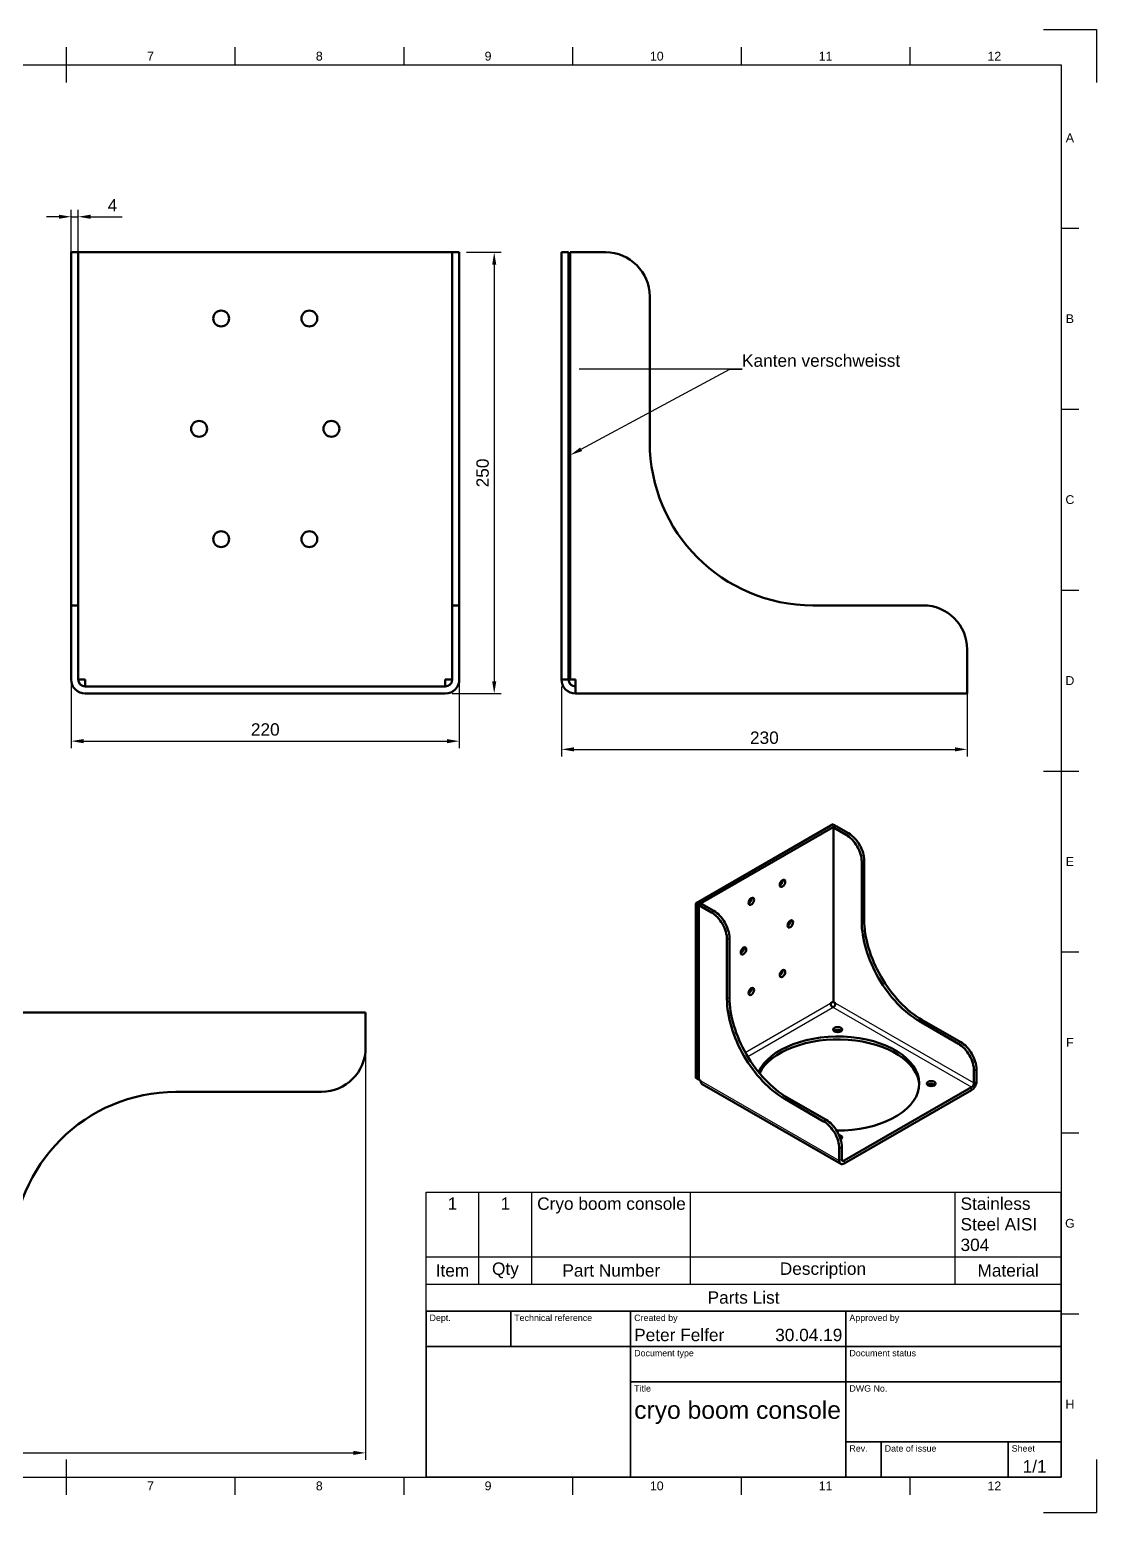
# Model space of a CAD drawing. Header units: millimetres. Extents: x 0 to 594, y 0 to 420.
# Drawn here: x 291.7 to 594, y 0 to 420 of the extents above; entities that cross this region are included whole.
import ezdxf
from ezdxf import colors
from ezdxf.entities.mleader import LeaderData, LeaderLine
from ezdxf.enums import TextEntityAlignment as Align
from ezdxf.math import Vec2, Vec3

# ---------------------------------------------------------------- set-up
doc = ezdxf.new("R2010")
doc.units = ezdxf.units.MM
doc.header["$LTSCALE"] = 0.75
for name, color, linetype, lineweight in [('Border', 7, 'Continuous', 25), ('FD_Dimensions', 7, 'Continuous', 25), ('Leaders', 7, 'Continuous', 25), ('Parts Lists', 7, 'Continuous', 25), ('TitleBlock', 7, 'Continuous', 35), ('Visible', 7, 'Continuous', 50), ('Visible Narrow', 7, 'Continuous', 25)]:
    doc.layers.add(name, color=color, linetype=linetype, lineweight=lineweight)
doc.styles.add('FusionTitle', font='')
doc.styles.get("Standard").update_dxf_attribs({"font": 'arial.ttf'})
doc.styles.get('FusionTitle').set_extended_font_data('Arial Unicode MS')
doc.dimstyles.new('Dim-ISO-25', dxfattribs={"dimtxt": 3.5, "dimasz": 3.5, "dimexe": 2, "dimexo": 2, "dimgap": 1.5, "dimtad": 1, "dimzin": 12, "dimdsep": 46, "dimtxsty": 'Standard', "dimcen": 0, "dimazin": 3, "dimtp": 0.1, "dimtm": 0.1, "dimtfac": 0.714, "dimtmove": 0, "dimatfit": 3, "dimfxl": 1, "dimtzin": 12, "dimarcsym": 0})

# ---------------------------------------------------------------- blocks, each defined once
blk = doc.blocks.new('ISO_TITLEBLOCK')
at = {"layer": 'TitleBlock'}
for p, q in [((0, 47), (-180, 47)), ((-180, 47), (-180, 0)), ((-156, 37), (-156, 47)), ((-122, 0), (-122, 47)), ((-61, 0), (-61, 47)), ((0, 0), (0, 47)), ((-180, 37), (0, 37)), ((-122, 27), (0, 27)), ((-61, 10), (0, 10)), ((-51, 0), (-51, 10)), ((-15, 0), (-15, 10)), ((-180, 0), (0, 0))]:
    blk.add_line(p, q, dxfattribs=at)
at = {"layer": 'TitleBlock', "style": 'FusionTitle'}
for s, p in [('Dept.', (-179, 46)), ('Technical reference', (-155, 46)), ('Created by', (-121, 46)), ('Approved by', (-60, 46)), ('Document type', (-121, 36)), ('Document status', (-60, 36)), ('Title', (-121, 26)), ('DWG No.', (-60, 26)), ('Rev.', (-60, 9)), ('Date of issue', (-50, 9)), ('Sheet', (-14, 9))]:
    blk.add_text(s, height=1.8, dxfattribs=at).set_placement(p, align=Align.TOP_LEFT)
for tag, p, height in [('DEPT', (-179, 38.5), 3.5), ('TECHNICAL_REFERENCE', (-155, 38.5), 3.5), ('CREATED_BY', (-121, 38.5), 3.5), ('APPROVED_BY', (-60, 38.5), 3.5), ('DOCUMENT_TYPE', (-121, 28.5), 3.5), ('DOCUMENT_STATUS', (-60, 28.5), 3.5), ('TITLE_1', (-121, 16.5), 5), ('TITLE_2', (-121, 9), 5), ('TITLE_3', (-121, 1.5), 5), ('DATE_OF_ISSUE', (-50, 1.5), 3.5)]:
    blk.add_attdef(tag, p, '', height=height, dxfattribs=at)
for tag, p in [('CREATED_DATE', (-62, 38.5)), ('APPROVED_DATE', (-1, 38.5))]:
    blk.add_attdef(tag, text='', height=3.5, dxfattribs=at).set_placement(p, align=Align.RIGHT)
for tag, height, p in [('DRAWING_NUMBER', 5, (-30.5, 16.6)), ('REV', 3.5, (-56, 3.1)), ('SHEET', 3.5, (-7.5, 3.1))]:
    blk.add_attdef(tag, text='', height=height, dxfattribs=at).set_placement(p, align=Align.MIDDLE)
blk = doc.blocks.new('*D34')
at = {"layer": 'Defpoints', "color": 0, "transparency": 16777216}
for p in [(305.433754, 367.000642), (303.433754, 344.424755), (305.433754, 344.424755)]:
    blk.add_point(p, dxfattribs=at)
at = {"layer": 'FD_Dimensions', "lineweight": -2, "transparency": 16777216}
for p, q in [((299.933754, 367.000642), (296.433754, 367.000642)), ((303.433754, 346.424755), (303.433754, 369.000642)), ((303.433754, 367.000642), (305.433754, 367.000642)), ((305.433754, 346.424755), (305.433754, 369.000642)), ((308.933754, 367.000642), (317.854628, 367.000642))]:
    blk.add_line(p, q, dxfattribs=at)
at = {"layer": 'FD_Dimensions', "transparency": 16777216}
for points in [[(299.933754, 367.583976), (299.933754, 366.417309), (303.433754, 367.000642)], [(308.933754, 367.583976), (308.933754, 366.417309), (305.433754, 367.000642)]]:
    blk.add_solid(points, dxfattribs=at)
at = {"layer": 'FD_Dimensions', "color": 0, "transparency": 16777216, "insert": (315.144191, 370.250642), "char_height": 3.5, "attachment_point": 5}
blk.add_mtext('4', dxfattribs=at)
blk = doc.blocks.new('*D35')
at = {"layer": 'Defpoints', "color": 0, "transparency": 16777216}
for p in [(303.433754, 244.424755), (413.433754, 244.424755), (413.433754, 218.456069)]:
    blk.add_point(p, dxfattribs=at)
at = {"layer": 'FD_Dimensions', "lineweight": -2, "transparency": 16777216}
for p, q in [((303.433754, 242.424755), (303.433754, 216.456069)), ((413.433754, 242.424755), (413.433754, 216.456069)), ((306.933754, 218.456069), (409.933754, 218.456069))]:
    blk.add_line(p, q, dxfattribs=at)
at = {"layer": 'FD_Dimensions', "transparency": 16777216}
for points in [[(306.933754, 219.039402), (306.933754, 217.872735), (303.433754, 218.456069)], [(409.933754, 219.039402), (409.933754, 217.872735), (413.433754, 218.456069)]]:
    blk.add_solid(points, dxfattribs=at)
at = {"layer": 'FD_Dimensions', "color": 0, "transparency": 16777216, "insert": (358.433754, 221.743074), "char_height": 3.5, "attachment_point": 5}
blk.add_mtext('220', dxfattribs=at)
blk = doc.blocks.new('*D36')
at = {"layer": 'Defpoints', "color": 0, "transparency": 16777216}
for p in [(413.433754, 356.924755), (409.433754, 231.924755), (423.333249, 231.924755)]:
    blk.add_point(p, dxfattribs=at)
at = {"layer": 'FD_Dimensions', "lineweight": -2, "transparency": 16777216}
for p, q in [((415.433754, 356.924755), (425.333249, 356.924755)), ((423.333249, 353.424755), (423.333249, 235.424755)), ((411.433754, 231.924755), (425.333249, 231.924755))]:
    blk.add_line(p, q, dxfattribs=at)
at = {"layer": 'FD_Dimensions', "transparency": 16777216}
for points in [[(422.749916, 353.424755), (423.916583, 353.424755), (423.333249, 356.924755)], [(422.749916, 235.424755), (423.916583, 235.424755), (423.333249, 231.924755)]]:
    blk.add_solid(points, dxfattribs=at)
at = {"layer": 'FD_Dimensions', "color": 0, "transparency": 16777216, "insert": (420.046244, 294.424755), "char_height": 3.5, "attachment_point": 5, "rotation": 90}
blk.add_mtext('250', dxfattribs=at)
blk = doc.blocks.new('*D37')
at = {"layer": 'Defpoints', "color": 0, "transparency": 16777216}
for p in [(442.397472, 235.924755), (557.397472, 235.924755), (557.397472, 216.125765)]:
    blk.add_point(p, dxfattribs=at)
at = {"layer": 'FD_Dimensions', "lineweight": -2, "transparency": 16777216}
for p, q in [((442.397472, 233.924755), (442.397472, 214.125765)), ((557.397472, 233.924755), (557.397472, 214.125765)), ((445.897472, 216.125765), (553.897472, 216.125765))]:
    blk.add_line(p, q, dxfattribs=at)
at = {"layer": 'FD_Dimensions', "transparency": 16777216}
for points in [[(445.897472, 216.709098), (445.897472, 215.542432), (442.397472, 216.125765)], [(553.897472, 216.709098), (553.897472, 215.542432), (557.397472, 216.125765)]]:
    blk.add_solid(points, dxfattribs=at)
at = {"layer": 'FD_Dimensions', "color": 0, "transparency": 16777216, "insert": (499.897472, 219.413964), "char_height": 3.5, "attachment_point": 5}
blk.add_mtext('230', dxfattribs=at)
blk = doc.blocks.new('ISO_A2_SHEET')
at = {"layer": 'Border'}
for p, q in [((579, 420), (594, 420)), ((594, 420), (594, 405)), ((302, 415), (302, 405)), ((349.8333, 415), (349.8333, 410)), ((397.6666, 415), (397.6666, 410)), ((445.4999, 415), (445.4999, 410)), ((493.3332, 415), (493.3332, 410)), ((541.1665, 415), (541.1665, 410)), ((20, 410), (584, 410)), ((584, 410), (584, 10)), ((584, 363.75), (589, 363.75)), ((584, 312.5), (589, 312.5)), ((584, 261.25), (589, 261.25)), ((579, 210), (589, 210)), ((584, 158.75), (589, 158.75)), ((584, 107.5), (589, 107.5)), ((584, 56.25), (589, 56.25)), ((302, 15), (302, 5)), ((594, 15), (594, 0)), ((20, 10), (584, 10)), ((349.8333, 10), (349.8333, 5)), ((397.6666, 10), (397.6666, 5)), ((445.4999, 10), (445.4999, 5)), ((493.3332, 10), (493.3332, 5)), ((541.1665, 10), (541.1665, 5)), ((579, 0), (594, 0))]:
    blk.add_line(p, q, dxfattribs=at)
at = {"layer": 'Border', "style": 'FusionTitle'}
for s, p in [('7', (325.91665, 412.5)), ('8', (373.74995, 412.5)), ('9', (421.58325, 412.5)), ('10', (469.41655, 412.5)), ('11', (517.24985, 412.5)), ('12', (565.08315, 412.5)), ('A', (586.5, 389.375)), ('B', (586.5, 338.125)), ('C', (586.5, 286.875)), ('D', (586.5, 235.625)), ('E', (586.5, 184.375)), ('F', (586.5, 133.125)), ('G', (586.5, 81.875)), ('H', (586.5, 30.625)), ('7', (325.91665, 7.5)), ('8', (373.74995, 7.5)), ('9', (421.58325, 7.5)), ('10', (469.41655, 7.5)), ('11', (517.24985, 7.5)), ('12', (565.08315, 7.5))]:
    blk.add_text(s, height=2.5, dxfattribs=at).set_placement(p, align=Align.MIDDLE)
blk = doc.blocks.new('*D38')
at = {"layer": 'Defpoints', "color": 0, "transparency": 16777216}
for p in [(33.819083, 131.608983), (386.866869, 131.608983), (386.866869, 16.839335)]:
    blk.add_point(p, dxfattribs=at)
at = {"layer": 'FD_Dimensions', "lineweight": -2, "transparency": 16777216}
for p, q in [((33.819083, 129.608983), (33.819083, 14.839335)), ((386.866869, 129.608983), (386.866869, 14.839335)), ((37.319083, 16.839335), (383.366869, 16.839335))]:
    blk.add_line(p, q, dxfattribs=at)
at = {"layer": 'FD_Dimensions', "transparency": 16777216}
for points in [[(37.319083, 17.422668), (37.319083, 16.256001), (33.819083, 16.839335)], [(383.366869, 17.422668), (383.366869, 16.256001), (386.866869, 16.839335)]]:
    blk.add_solid(points, dxfattribs=at)
at = {"layer": 'FD_Dimensions', "color": 0, "transparency": 16777216, "insert": (210.342976, 20.12634), "char_height": 3.5, "attachment_point": 5}
blk.add_mtext('706.1', dxfattribs=at)
blk = doc.blocks.new('*T32')
at = {"layer": 'Parts Lists', "color": 0, "linetype": 'ByBlock', "lineweight": -2, "transparency": 16777216}
for p, q in [((0, 33.695771), (180, 33.695771)), ((0, 0), (0, 33.695771)), ((15, 7.666667), (15, 33.695771)), ((30, 7.666667), (30, 33.695771)), ((75, 7.666667), (75, 33.695771)), ((150, 7.666667), (150, 33.695771)), ((180, 0), (180, 33.695771)), ((0, 15.333333), (180, 15.333333)), ((0, 7.666667), (180, 7.666667)), ((0, 0), (180, 0))]:
    blk.add_line(p, q, dxfattribs=at)
at = {"layer": 'Parts Lists', "color": 0, "transparency": 16777216, "char_height": 3.5}
for s, insert, width, attachment_point in [('1', (7.5, 32.195771), 12, 2), ('1', (22.5, 32.195771), 12, 2), ('Cryo boom console', (31.5, 32.195771), 42, 1), ('Stainless Steel AISI 304', (151.5, 32.195771), 27, 1), ('Item', (7.5, 11.5), 12, 5), ('Qty', (22.5, 11.5), 12, 5), ('Part Number', (52.5, 11.5), 42, 5), ('Description', (112.5, 11.5), 72, 5), ('Material', (165, 11.5), 27, 5), ('Parts List', (90, 3.833333), 177, 5)]:
    blk.add_mtext(s, dxfattribs=dict(at, insert=insert, width=width, attachment_point=attachment_point))

msp = doc.modelspace()

# ---------------------------------------------------------------- linework, layer by layer
at = {"layer": 'Visible', "extrusion": (-1, 2e-16, 0)}
for p, q in [((303.433754, 344.424755), (303.433754, 356.924755)), ((305.433754, 356.924755), (303.433754, 356.924755)), ((411.433754, 356.924755), (305.433754, 356.924755)), ((305.433754, 356.924755), (305.433754, 344.424755)), ((411.433754, 344.424755), (411.433754, 356.924755)), ((413.433754, 356.924755), (411.433754, 356.924755)), ((413.433754, 356.924755), (413.433754, 344.424755)), ((303.433754, 303.174755), (303.433754, 344.424755)), ((305.433754, 344.424755), (305.433754, 303.174755)), ((411.433754, 303.174755), (411.433754, 344.424755)), ((413.433754, 344.424755), (413.433754, 303.174755)), ((303.433754, 303.174755), (303.433754, 256.924755)), ((305.433754, 256.924755), (305.433754, 303.174755)), ((411.433754, 303.174755), (411.433754, 256.924755)), ((413.433754, 256.924755), (413.433754, 303.174755)), ((303.433754, 244.424755), (303.433754, 256.924755)), ((305.433754, 256.924755), (303.433754, 256.924755)), ((305.433754, 256.924755), (305.433754, 244.424755)), ((411.433754, 244.424755), (411.433754, 256.924755)), ((413.433754, 256.924755), (411.433754, 256.924755)), ((413.433754, 256.924755), (413.433754, 244.424755)), ((303.433754, 235.924755), (303.433754, 244.424755)), ((305.433754, 244.424755), (305.433754, 235.924755)), ((411.433754, 235.924755), (411.433754, 244.424755)), ((413.433754, 235.924755), (413.433754, 244.424755)), ((305.433754, 235.924755), (307.433754, 235.924755)), ((307.433754, 235.924755), (307.433754, 233.924755)), ((409.433754, 233.924755), (409.433754, 235.924755)), ((409.433754, 235.924755), (411.433754, 235.924755)), ((307.433754, 233.924755), (409.433754, 233.924755)), ((409.433754, 231.924755), (307.433754, 231.924755))]:
    msp.add_line(p, q, dxfattribs=at)
at = {"layer": 'Visible'}
for p, q in [((442.397472, 235.924755), (442.397472, 356.924755)), ((442.397472, 356.924755), (444.397472, 356.924755)), ((444.397472, 356.924755), (444.397472, 235.924755)), ((454.897472, 356.924755), (444.897472, 356.924755)), ((444.897472, 235.924755), (444.897472, 356.924755)), ((467.397472, 303.174755), (467.397472, 344.424755)), ((544.897472, 256.924755), (513.647472, 256.924755)), ((557.397472, 235.924755), (557.397472, 244.424755)), ((442.397472, 235.924755), (444.397472, 235.924755)), ((446.397472, 235.924755), (444.897472, 235.924755)), ((446.397472, 235.924755), (446.397472, 231.924755)), ((557.397472, 235.924755), (557.397472, 231.924755)), ((557.397472, 231.924755), (446.397472, 231.924755)), ((265.866869, 141.608983), (386.866869, 141.608983)), ((386.866869, 131.608983), (386.866869, 141.608983)), ((333.116869, 119.108983), (374.366869, 119.108983))]:
    msp.add_line(p, q, dxfattribs=at)
at = {"layer": 'Visible', "extrusion": (-0.707107, -0.407196, 0.578093)}
for p, q in [((480.466502, 172.507405), (519.357375, 194.903169)), ((520.064482, 194.495973), (481.173609, 172.100209)), ((519.357375, 194.903169), (520.064482, 194.495973)), ((519.534152, 193.986978), (520.241258, 194.394174)), ((523.069686, 191.951), (519.534152, 193.986978)), ((519.534152, 144.525377), (519.534152, 193.986978)), ((520.064482, 194.292375), (520.064482, 194.495973)), ((520.241258, 194.394174), (523.776792, 192.358196)), ((527.489103, 167.434448), (527.489103, 184.296357)), ((528.19621, 184.703553), (528.19621, 167.841643)), ((480.466502, 123.045803), (480.466502, 172.507405)), ((480.466502, 172.507405), (481.173609, 172.100209)), ((481.350386, 171.99841), (482.057492, 172.405606)), ((485.593026, 170.369627), (482.057492, 172.405606)), ((481.173609, 172.100209), (481.173609, 122.638608)), ((484.885919, 169.962431), (481.350386, 171.99841)), ((481.350386, 122.536809), (481.350386, 171.99841)), ((489.305337, 145.445879), (489.305337, 162.307789)), ((490.012444, 162.714984), (490.012444, 145.853075)), ((518.650268, 144.219981), (519.534152, 144.728975)), ((520.064482, 144.219981), (519.534152, 144.525377)), ((554.889491, 132.749836), (543.840947, 139.11227)), ((544.548054, 139.519465), (555.596598, 133.157032)), ((480.466502, 123.045803), (481.173609, 122.638608)), ((481.173609, 122.638608), (481.350386, 122.740407)), ((481.880716, 122.231412), (481.350386, 122.536809)), ((559.308908, 121.620618), (559.308908, 125.095194)), ((560.016015, 122.027814), (560.016015, 125.502389)), ((521.541291, 98.713274), (482.296865, 121.312637)), ((522.539356, 99.628894), (558.601801, 120.395876)), ((558.601801, 119.578328), (522.539356, 98.811347)), ((516.705725, 110.761268), (505.657181, 117.123701)), ((506.364288, 117.530897), (517.412831, 111.168464)), ((521.125142, 99.63205), (521.125142, 103.106625)), ((521.832249, 103.513821), (521.832249, 100.039246))]:
    msp.add_line(p, q, dxfattribs=at)
at = {"layer": 'Visible', "extrusion": (0, -2e-16, -1)}
for centre in [(-345.933754, 338.174755), (-370.933754, 338.174755), (-339.683754, 306.924755), (-377.183754, 306.924755), (-345.933754, 275.674755), (-370.933754, 275.674755)]:
    msp.add_circle(centre, 2.25, dxfattribs=at)
at = {"layer": 'Visible', "extrusion": (0, 0, -1)}
for centre, radius, start, end in [((-454.897472, 344.424755), 12.5, 90, 180), ((-544.897472, 244.424755), 12.5, 90, 180), ((-446.397472, 235.924755), 4, 270, 0), ((-374.366869, 131.608983), 12.5, 180, 270)]:
    msp.add_arc(centre, radius, start, end, dxfattribs=at)
at = {"layer": 'Visible'}
for centre, radius, start, end in [((513.647472, 303.174755), 46.25, 180, 270), ((307.433754, 235.924755), 2, 180, 270), ((409.433754, 235.924755), 4, 270, 0), ((409.433754, 235.924755), 2, 270, 0), ((446.397472, 235.924755), 2, 180, 270), ((333.116869, 72.858983), 46.25, 90, 180)]:
    msp.add_arc(centre, radius, start, end, dxfattribs=at)
at = {"layer": 'Visible', "extrusion": (0, -2e-16, -1)}
msp.add_arc((-307.433754, 235.924755), 4, 270, 0, dxfattribs=at)
at = {"layer": 'Visible', "extrusion": (1e-16, 0, -1)}
for centre, major_axis, ratio, start_param, end_param in [((523.069686, 186.84133), (-3.118951, 5.416146), 0.5780931159, 0.783464455, 2.3542607818), ((505.038463, 178.17856), (0.561411, 0.974906), 0.5780931159, 3.1415926536, 9.4247779608), ((496.199628, 173.088613), (0.561411, 0.974906), 0.5780931159, 3.1415926536, 9.4247779608), ((507.248171, 166.676873), (0.561411, 0.974906), 0.5780931159, 3.1415926536, 9.4247779608), ((493.989919, 159.041953), (0.561411, 0.974906), 0.5780931159, 3.1415926536, 9.4247779608), ((505.038463, 152.630212), (0.561411, 0.974906), 0.5780931159, 3.1415926536, 9.4247779608), ((496.199628, 147.540266), (0.561411, 0.974906), 0.5780931159, 3.1415926536, 9.4247779608), ((520.6832, 120.647217), (-23.125, 0), 0.575861701, 0.2854482538, 3.1108917549), ((516.705725, 105.651598), (-3.118951, 5.416146), 0.5780931159, 0.783464455, 2.3542607818)]:
    msp.add_ellipse(centre, major_axis=major_axis, ratio=ratio, start_param=start_param, end_param=end_param, dxfattribs=at)
at = {"layer": 'Visible'}
for centre, major_axis, ratio, start_param, end_param in [((523.776792, 187.248526), (-3.118951, 5.416146), 0.5780931159, 3.9289245254, 5.4997208522), ((504.331356, 178.585756), (0.561411, 0.974906), 0.5780931159, 3.8197093012, 5.6050686596), ((495.492521, 173.495809), (0.561411, 0.974906), 0.5780931159, 3.8197093012, 5.6050686596), ((485.593026, 165.259957), (-3.118951, 5.416146), 0.5780931159, 3.9289245254, 5.4997208522), ((506.541065, 167.084068), (0.561411, 0.974906), 0.5780931159, 3.8197093012, 5.6050686596), ((543.840947, 158.018047), (-11.54012, 20.039742), 0.5780931159, 0.7873318718, 2.3581281986), ((493.282812, 159.449149), (0.561411, 0.974906), 0.5780931159, 3.8197093012, 5.6050686596), ((504.331356, 153.037408), (0.561411, 0.974906), 0.5780931159, 3.8197093012, 5.6050686596), ((495.492521, 147.947461), (0.561411, 0.974906), 0.5780931159, 3.8197093012, 5.6050686596), ((505.657181, 136.029478), (-11.54012, 20.039742), 0.5780931159, 0.7873318718, 2.3581281986), ((520.6832, 121.464764), (23.125, 0), 0.575861701, 4.6989498941, 9.1796652223), ((520.6832, 135.917057), (1.25, 0), 0.575861701, 0.6039248173, 2.5376678363), ((555.596598, 128.047363), (-3.118951, 5.416146), 0.5780931159, 3.9289245254, 5.4997208522), ((558.601801, 121.213423), (0.998064, 1.733167), 0.5780931159, 3.9250571086, 5.4958534354), ((547.199705, 120.647217), (1.25, 0), 0.575861701, 0.6039248173, 2.5376678363), ((558.601801, 121.213423), (0.499032, 0.866583), 0.5780931159, 3.9250571086, 5.4958534354), ((517.412831, 106.058794), (-3.118951, 5.416146), 0.5780931159, 3.9289245254, 5.4997208522), ((520.6832, 105.377378), (-1.25, 0), 0.575861701, 3.7455174709, 4.1018391082), ((522.539356, 100.446441), (0.499032, 0.866583), 0.5780931159, 2.3542607818, 3.9250571086)]:
    msp.add_ellipse(centre, major_axis=major_axis, ratio=ratio, start_param=start_param, end_param=end_param, dxfattribs=at)
at = {"layer": 'Visible', "extrusion": (-1e-16, -1e-16, -1)}
for centre, major_axis, start_param, end_param in [((484.885919, 164.852762), (-3.118951, 5.416146), 0.783464455, 2.3542607818), ((519.357375, 143.812785), (-0.499032, 0.866583), 3.9250571086, 5.4958534354)]:
    msp.add_ellipse(centre, major_axis=major_axis, ratio=0.5780931159, start_param=start_param, end_param=end_param, dxfattribs=at)
at = {"layer": 'Visible', "extrusion": (0, -1e-16, -1)}
for centre, major_axis, start_param, end_param in [((544.548054, 158.425242), (-11.54012, 20.039742), 3.9250571086, 5.4958534354), ((554.889491, 127.640167), (-3.118951, 5.416146), 0.783464455, 2.3542607818)]:
    msp.add_ellipse(centre, major_axis=major_axis, ratio=0.5780931159, start_param=start_param, end_param=end_param, dxfattribs=at)
at = {"layer": 'Visible', "extrusion": (2e-16, 0, -1)}
msp.add_ellipse((506.364288, 136.436674), major_axis=(-11.54012, 20.039742), ratio=0.5780931159, start_param=3.9250571086, end_param=5.4958534354, dxfattribs=at)
at = {"layer": 'Visible', "extrusion": (-2e-16, 0, -1)}
msp.add_ellipse((519.357375, 143.812785), major_axis=(0.499032, 0.866583), ratio=0.5780931159, start_param=0.7873318718, end_param=2.3581281986, dxfattribs=at)
at = {"layer": 'Visible', "extrusion": (-1e-16, 1e-16, -1)}
for centre, major_axis, start_param, end_param in [((520.6832, 136.734604), (1.25, 0), -1.5707963268, 4.7123889804), ((547.199705, 121.464764), (-1.25, 0), 1.5707963268, 7.853981634)]:
    msp.add_ellipse(centre, major_axis=major_axis, ratio=0.575861701, start_param=start_param, end_param=end_param, dxfattribs=at)
at = {"layer": 'Visible', "extrusion": (1e-16, -1e-16, -1)}
msp.add_ellipse((483.294929, 123.045803), major_axis=(0.998064, 1.733167), ratio=0.5780931159, start_param=3.1415926536, end_param=3.9289245254, dxfattribs=at)
at = {"layer": 'Visible', "extrusion": (0, -2e-16, -1)}
msp.add_ellipse((520.6832, 106.194925), major_axis=(1.25, 0), ratio=0.575861701, start_param=-1.2795347111, end_param=0.858988461, dxfattribs=at)
at = {"layer": 'Visible', "extrusion": (-1e-16, 0, -1)}
msp.add_ellipse((522.539356, 100.446441), major_axis=(0.998064, 1.733167), ratio=0.5780931159, start_param=2.3581281986, end_param=3.9289245254, dxfattribs=at)
at = {"layer": 'Visible Narrow', "extrusion": (-0.707107, -0.407196, 0.578093)}
for p, q in [((523.776792, 192.358196), (523.069686, 191.951)), ((527.489103, 184.296357), (528.19621, 184.703553)), ((485.593026, 170.369627), (484.885919, 169.962431)), ((528.19621, 167.841643), (527.489103, 167.434448)), ((489.305337, 162.307789), (490.012444, 162.714984)), ((490.012444, 145.853075), (489.305337, 145.445879)), ((494.477234, 130.299656), (518.650268, 144.219981)), ((519.357375, 142.995238), (495.185831, 129.075771)), ((558.601801, 120.395876), (519.357375, 142.995238)), ((520.064482, 144.219981), (559.308908, 121.620618)), ((543.840947, 139.11227), (544.548054, 139.519465)), ((555.596598, 133.157032), (554.889491, 132.749836)), ((481.880716, 122.231412), (521.125142, 99.63205)), ((559.308908, 125.095194), (560.016015, 125.502389)), ((559.308908, 121.620618), (560.016015, 122.027814)), ((558.601801, 119.578328), (558.601801, 120.395876)), ((505.657181, 117.123701), (506.364288, 117.530897)), ((517.412831, 111.168464), (516.705725, 110.761268)), ((521.125142, 103.106625), (521.832249, 103.513821)), ((521.125142, 99.63205), (521.832249, 100.039246)), ((521.832254, 100.036087), (522.539356, 99.628894)), ((522.539356, 99.628894), (522.539356, 98.811347))]:
    msp.add_line(p, q, dxfattribs=at)

# ---------------------------------------------------------------- block references
msp.add_blockref('*T32', (404, 57))
at = {"layer": 'Border'}
msp.add_blockref('ISO_A2_SHEET', (0, 0), dxfattribs=at)
at = {"layer": 'TitleBlock'}
msp.add_blockref('ISO_TITLEBLOCK', (584, 10), dxfattribs=at).add_auto_attribs({'CREATED_DATE': '30.04.19', 'SHEET': '1/1', 'TITLE_1': 'cryo boom console', 'CREATED_BY': 'Peter Felfer'})

# ---------------------------------------------------------------- dimensions: what is measured, and where the dimension line sits
at = {"layer": 'FD_Dimensions'}
for base, p1, p2, angle, picture, middle in [((305.433754, 367.000642), (303.433754, 344.424755), (305.433754, 344.424755), 180, '*D34', (315.144191, 370.250642)), ((423.333249, 231.924755), (413.433754, 356.924755), (409.433754, 231.924755), 270, '*D36', (420.046244, 294.424755)), ((413.433754, 218.456069), (303.433754, 244.424755), (413.433754, 244.424755), 180, '*D35', (358.433754, 221.743074)), ((557.397472, 216.125765), (442.397472, 235.924755), (557.397472, 235.924755), 180, '*D37', (499.897472, 219.413964)), ((386.866869, 16.839335), (33.819083, 131.608983), (386.866869, 131.608983), 180, '*D38', (210.342976, 20.12634))]:
    dim = msp.add_linear_dim(base=base, p1=p1, p2=p2, angle=angle, dimstyle='Dim-ISO-25', override={"dimlfac": 2, "dimclrd": 256, "dimclre": 256}, dxfattribs=at)
    dim.commit()
    dim.dimension.update_dxf_attribs({"geometry": picture, "text_midpoint": middle})

# ---------------------------------------------------------------- leaders
at = {"layer": 'Leaders'}
ml = msp.add_multileader_mtext('Standard', dxfattribs=at)
ml.set_content('Kanten verschweisst', color=256)
ml.set_leader_properties()
ml.build(insert=Vec2(0, 0))
ml.multileader.update_dxf_attribs({"text_left_attachment_type": 5, "text_right_attachment_type": 5, "dogleg_length": 3.5, "arrow_head_size": 3.5})
ctx = ml.context
ctx.base_point, ctx.char_height, ctx.arrow_head_size, ctx.landing_gap_size, ctx.plane_origin = Vec3(493.569269, 323.806164), 3.5, 3.5, 0, Vec3(444.897472, 299.472698)
ctx.left_attachment, ctx.right_attachment = 5, 5
notes = []
notes.append((ctx, [(0, (1, 1, 0), (490.069269, 323.806164), (1, 0), 3.5, [(0, [(444.897472, 299.472698)], 0, [])])]))
ctx.mtext.insert, ctx.mtext.flow_direction = Vec3(493.569269, 328.006164), 5
for ctx, leaders in notes:
    for number, flags, end, landing, length, lines in leaders:
        leader = LeaderData()
        leader.index, (leader.has_last_leader_line, leader.has_dogleg_vector, leader.attachment_direction) = number, flags
        leader.last_leader_point, leader.dogleg_vector, leader.dogleg_length = Vec3(end), Vec3(landing), length
        for number, points, colour, breaks in lines:
            line = LeaderLine()
            line.index, line.vertices, line.color, line.breaks = number, Vec3.list(points), colors.encode_raw_color(colour), breaks
            leader.lines.append(line)
        ctx.leaders.append(leader)

doc.saveas('drawing.dxf')
